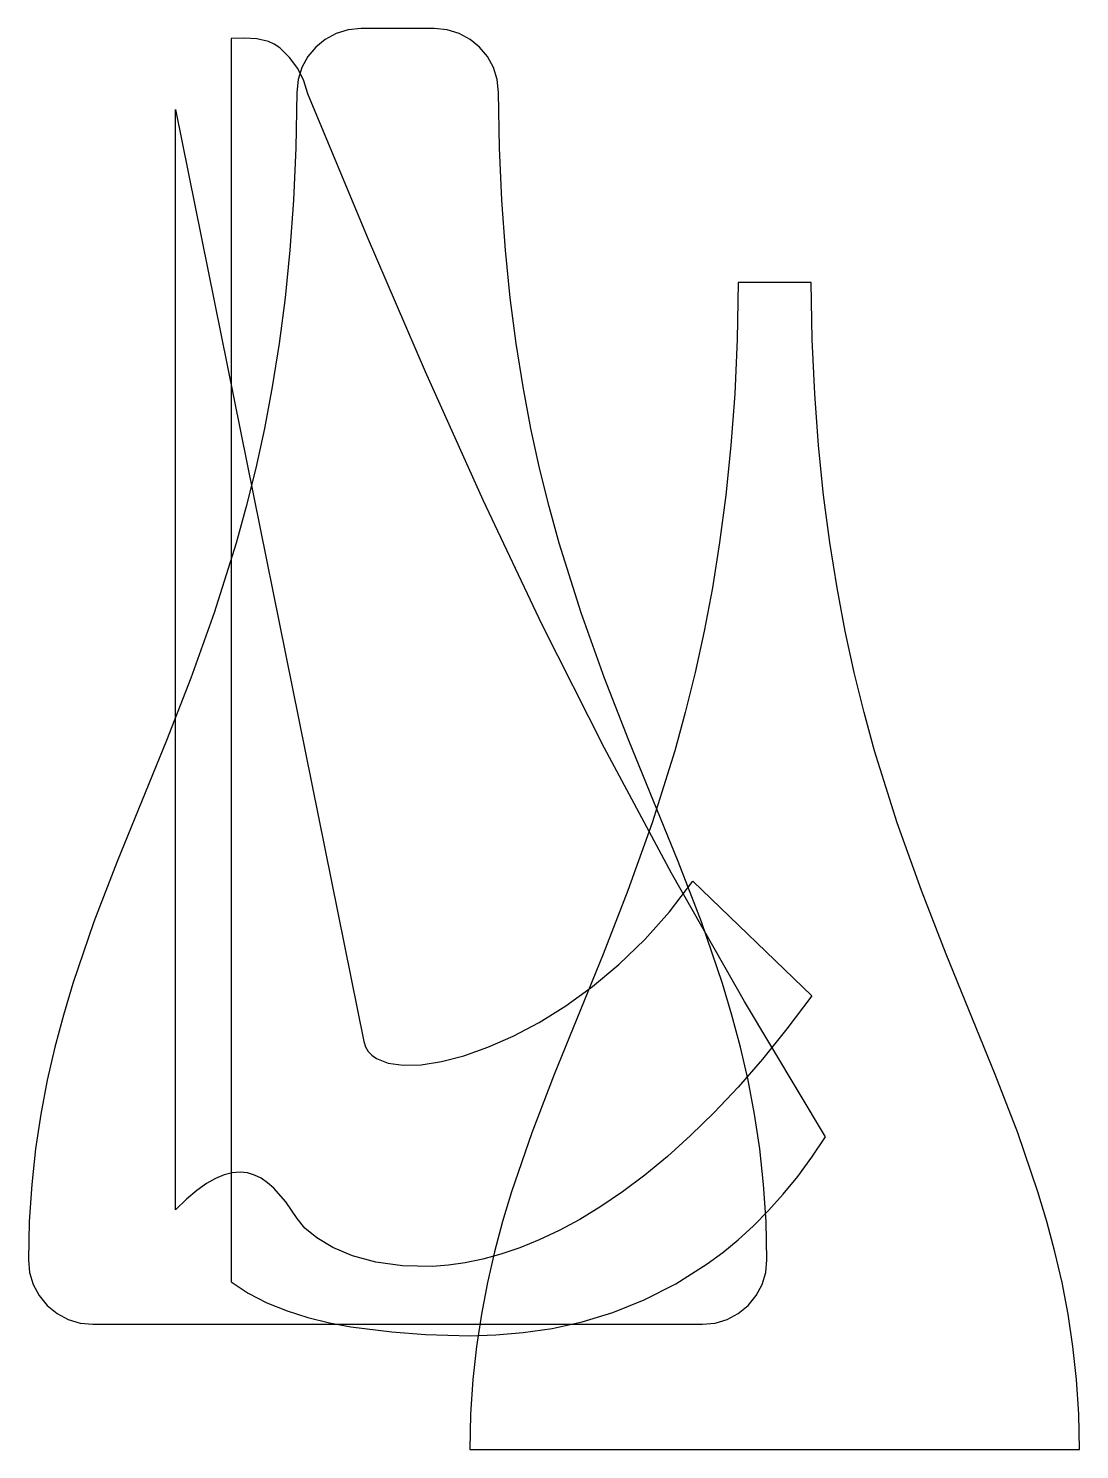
# Model space of a CAD drawing. Extents: x -10 to 152, y -7 to 211.
import ezdxf

# ---------------------------------------------------------------- set-up
doc = ezdxf.new("R2010")
doc.units = 0

msp = doc.modelspace()

# ---------------------------------------------------------------- linework, layer by layer
at = {"layer": 'ductlipElev', "color": 4}
for p, q in [((12.872531, 198.215699), (41.74978, 55.188381)), ((12.872531, 29.368722), (12.872531, 198.215699)), ((88.67509, 75.12208), (92.251925, 79.812137)), ((92.251925, 79.812137), (110.544418, 62.216659)), ((84.877982, 70.868672), (88.67509, 75.12208)), ((80.919814, 67.048377), (84.877982, 70.868672)), ((76.859802, 63.657657), (80.919814, 67.048377)), ((72.757158, 60.692976), (76.859802, 63.657657)), ((110.544418, 62.216659), (106.711806, 57.154632)), ((68.671099, 58.150795), (72.757158, 60.692976)), ((64.660838, 56.027578), (68.671099, 58.150795)), ((106.711806, 57.154632), (102.928808, 52.492988)), ((41.74978, 55.188381), (42.001703, 54.396066)), ((60.78559, 54.319788), (64.660838, 56.027578)), ((42.001703, 54.396066), (42.41321, 53.700092)), ((42.41321, 53.700092), (42.976899, 53.1009)), ((42.976899, 53.1009), (43.685368, 52.598933)), ((43.685368, 52.598933), (45.507039, 51.888442)), ((53.676988, 52.13634), (57.104568, 53.023888)), ((57.104568, 53.023888), (60.78559, 54.319788)), ((102.928808, 52.492988), (99.199254, 48.217456)), ((45.507039, 51.888442), (47.819009, 51.572154)), ((47.819009, 51.572154), (50.562064, 51.653608)), ((50.562064, 51.653608), (53.676988, 52.13634)), ((99.199254, 48.217456), (95.526973, 44.313766)), ((95.526973, 44.313766), (91.915798, 40.767649)), ((91.915798, 40.767649), (88.369558, 37.564834)), ((88.369558, 37.564834), (84.892083, 34.691052)), ((21.569458, 35.075552), (20.31419, 34.760354)), ((22.760231, 35.166646), (21.569458, 35.075552)), ((23.892164, 35.04661), (22.760231, 35.166646)), ((24.970911, 34.728417), (23.892164, 35.04661)), ((17.587553, 33.405751), (16.104876, 32.340398)), ((18.988773, 34.208078), (17.587553, 33.405751)), ((20.31419, 34.760354), (18.988773, 34.208078)), ((26.002125, 34.225042), (24.970911, 34.728417)), ((26.991462, 33.549458), (26.002125, 34.225042)), ((27.944575, 32.714638), (26.991462, 33.549458)), ((29.764749, 30.619188), (27.944575, 32.714638)), ((84.892083, 34.691052), (81.487204, 32.132032)), ((14.535086, 30.999046), (12.872531, 29.368722)), ((16.104876, 32.340398), (14.535086, 30.999046)), ((31.507879, 28.042483), (29.764749, 30.619188)), ((81.487204, 32.132032), (78.158751, 29.873505)), ((78.158751, 29.873505), (74.910554, 27.901201)), ((32.699326, 26.58617), (31.507879, 28.042483)), ((34.533553, 25.076071), (32.699326, 26.58617)), ((71.746445, 26.20085), (68.670253, 24.758181)), ((74.910554, 27.901201), (71.746445, 26.20085)), ((36.979917, 23.626347), (34.533553, 25.076071)), ((68.670253, 24.758181), (65.685809, 23.558926)), ((40.007773, 22.351158), (36.979917, 23.626347)), ((43.58648, 21.364663), (40.007773, 22.351158)), ((60.007487, 21.833573), (57.321268, 21.278936)), ((62.796944, 22.588813), (60.007487, 21.833573)), ((65.685809, 23.558926), (62.796944, 22.588813)), ((47.685393, 20.781021), (43.58648, 21.364663)), ((52.27387, 20.714392), (47.685393, 20.781021)), ((54.742119, 20.910633), (52.27387, 20.714392)), ((57.321268, 21.278936), (54.742119, 20.910633))]:
    msp.add_line(p, q, dxfattribs=at)
at = {"layer": 'ductLipElevPad', "color": 4}
for p, q in [((23.423148, 209.147608), (21.380357, 209.09035)), ((21.380357, 209.09035), (21.380357, 18.343248)), ((21.380357, 209.09035), (21.380357, 209.09035)), ((25.339402, 209.061424), (23.423148, 209.147608)), ((27.141658, 208.63175), (25.339402, 209.061424)), ((28.003956, 208.22559), (27.141658, 208.63175)), ((28.842456, 207.65854), (28.003956, 208.22559)), ((30.370309, 206.206878), (28.842456, 207.65854)), ((31.623104, 204.511495), (30.370309, 206.206878)), ((32.567444, 202.626809), (31.623104, 204.511495)), ((33.169931, 200.607239), (32.567444, 202.626809)), ((42.325519, 178.604201), (33.169931, 200.607239)), ((51.207772, 157.950275), (42.325519, 178.604201)), ((60.064623, 138.257135), (51.207772, 157.950275)), ((69.144003, 119.136452), (60.064623, 138.257135)), ((78.693844, 100.199899), (69.144003, 119.136452)), ((88.962079, 81.05915), (78.693844, 100.199899)), ((100.19664, 61.325876), (88.962079, 81.05915)), ((112.645458, 40.61175), (100.19664, 61.325876)), ((110.534082, 37.451343), (112.645458, 40.61175)), ((108.364637, 34.5117), (110.534082, 37.451343)), ((106.143122, 31.785099), (108.364637, 34.5117)), ((103.875539, 29.263815), (106.143122, 31.785099)), ((101.567885, 26.940127), (103.875539, 29.263815)), ((99.226161, 24.806311), (101.567885, 26.940127)), ((96.856367, 22.854644), (99.226161, 24.806311)), ((94.464501, 21.077403), (96.856367, 22.854644)), ((89.638556, 18.015308), (94.464501, 21.077403)), ((21.380357, 18.343248), (23.993794, 16.587522)), ((84.796322, 15.558242), (89.638556, 18.015308)), ((23.993794, 16.587522), (26.878426, 15.102158)), ((79.985798, 13.64442), (84.796322, 15.558242)), ((26.878426, 15.102158), (29.965613, 13.8658)), ((29.965613, 13.8658), (33.186716, 12.857094)), ((75.254979, 12.212059), (79.985798, 13.64442)), ((33.186716, 12.857094), (36.473096, 12.054684)), ((36.473096, 12.054684), (39.756113, 11.437216)), ((39.756113, 11.437216), (46.0375, 10.671683)), ((66.224448, 10.544583), (70.651863, 11.199375)), ((70.651863, 11.199375), (75.254979, 12.212059)), ((46.0375, 10.671683), (51.231732, 10.268667)), ((51.231732, 10.268667), (58.088707, 10.061543)), ((58.088707, 10.061543), (62.02073, 10.185901)), ((62.02073, 10.185901), (66.224448, 10.544583))]:
    msp.add_line(p, q, dxfattribs=at)
at = {"layer": 'ductPlan', "color": 4}
for p, q in [((99.211223, 171.671773), (99.056364, 162.93917)), ((110.43957, 171.671773), (99.211223, 171.671773)), ((110.594429, 162.93917), (110.43957, 171.671773)), ((99.056364, 162.93917), (98.680272, 154.602278)), ((110.970521, 154.602278), (110.594429, 162.93917)), ((98.680272, 154.602278), (98.097767, 146.641761)), ((111.553026, 146.641761), (110.970521, 154.602278)), ((98.097767, 146.641761), (97.323666, 139.038285)), ((112.327126, 139.038285), (111.553026, 146.641761)), ((97.323666, 139.038285), (96.372791, 131.772516)), ((113.278002, 131.772516), (112.327126, 139.038285)), ((96.372791, 131.772516), (95.259958, 124.825119)), ((114.390834, 124.825119), (113.278002, 131.772516)), ((95.259958, 124.825119), (93.999989, 118.17676)), ((115.650804, 118.17676), (114.390834, 124.825119)), ((93.999989, 118.17676), (92.607701, 111.808104)), ((117.043092, 111.808104), (115.650804, 118.17676)), ((92.607701, 111.808104), (91.097914, 105.699817)), ((118.552879, 105.699817), (117.043092, 111.808104)), ((91.097914, 105.699817), (89.485446, 99.832564)), ((120.165347, 99.832564), (118.552879, 105.699817)), ((89.485446, 99.832564), (86.011747, 88.743823)), ((123.639046, 88.743823), (120.165347, 99.832564)), ((86.011747, 88.743823), (82.305156, 78.387205)), ((127.345637, 78.387205), (123.639046, 88.743823)), ((82.305156, 78.387205), (78.484226, 68.608036)), ((131.166567, 68.608036), (127.345637, 78.387205)), ((78.484226, 68.608036), (70.973557, 50.163336)), ((138.677236, 50.163336), (131.166567, 68.608036)), ((70.973557, 50.163336), (67.520923, 41.188455)), ((142.12987, 41.188455), (138.677236, 50.163336)), ((67.520923, 41.188455), (64.428161, 32.172319)), ((145.222632, 32.172319), (142.12987, 41.188455)), ((64.428161, 32.172319), (63.053779, 27.600444)), ((146.597014, 27.600444), (145.222632, 32.172319)), ((63.053779, 27.600444), (61.813822, 22.960252)), ((147.836971, 22.960252), (146.597014, 27.600444)), ((61.813822, 22.960252), (60.723108, 18.232408)), ((148.927684, 18.232408), (147.836971, 22.960252)), ((60.723108, 18.232408), (59.796458, 13.397577)), ((149.854334, 13.397577), (148.927684, 18.232408)), ((59.796458, 13.397577), (59.04869, 8.436427)), ((150.602102, 8.436427), (149.854334, 13.397577)), ((59.04869, 8.436427), (58.494624, 3.329621)), ((151.156169, 3.329621), (150.602102, 8.436427)), ((58.494624, 3.329621), (58.149077, -1.942175)), ((151.501716, -1.942175), (151.156169, 3.329621)), ((58.149077, -1.942175), (58.02687, -7.398295)), ((151.623923, -7.398295), (151.501716, -1.942175)), ((58.02687, -7.398295), (151.623923, -7.398295))]:
    msp.add_line(p, q, dxfattribs=at)
at = {"layer": 'ductPlanPad', "color": 4}
for p, q in [((37.50232, 209.881134), (35.827645, 208.975397)), ((39.351846, 210.4533), (37.50232, 209.881134)), ((41.336736, 210.652586), (39.351846, 210.4533)), ((52.563889, 210.652586), (41.336736, 210.652586)), ((41.336736, 210.652586), (41.336736, 210.652586)), ((54.548779, 210.4533), (52.563889, 210.652586)), ((56.398305, 209.881134), (54.548779, 210.4533)), ((58.07298, 208.975397), (56.398305, 209.881134)), ((34.367303, 207.775395), (33.16078, 206.320437)), ((35.827645, 208.975397), (34.367303, 207.775395)), ((59.533322, 207.775395), (58.07298, 208.975397)), ((60.739845, 206.320437), (59.533322, 207.775395)), ((33.16078, 206.320437), (32.247558, 204.649831)), ((61.653067, 204.649831), (60.739845, 206.320437)), ((31.667123, 202.802884), (31.458958, 200.818905)), ((32.247558, 204.649831), (31.667123, 202.802884)), ((62.233502, 202.802884), (61.653067, 204.649831)), ((62.441667, 200.818905), (62.233502, 202.802884)), ((31.458958, 200.818905), (31.311544, 192.35423)), ((62.589081, 192.35423), (62.441667, 200.818905)), ((31.311544, 192.35423), (30.954523, 184.293438)), ((62.946102, 184.293438), (62.589081, 192.35423)), ((30.954523, 184.293438), (30.401288, 176.614293)), ((63.499337, 176.614293), (62.946102, 184.293438)), ((30.401288, 176.614293), (29.665233, 169.294558)), ((64.235392, 169.294558), (63.499337, 176.614293)), ((29.665233, 169.294558), (28.759751, 162.311994)), ((65.140875, 162.311994), (64.235392, 169.294558)), ((28.759751, 162.311994), (27.698234, 155.644366)), ((66.202391, 155.644366), (65.140875, 162.311994)), ((27.698234, 155.644366), (26.494076, 149.269436)), ((67.40655, 149.269436), (66.202391, 155.644366)), ((26.494076, 149.269436), (25.160669, 143.164966)), ((68.739956, 143.164966), (67.40655, 149.269436)), ((25.160669, 143.164966), (23.711407, 137.308719)), ((70.189218, 137.308719), (68.739956, 143.164966)), ((23.711407, 137.308719), (22.159683, 131.678458)), ((71.740942, 131.678458), (70.189218, 137.308719)), ((22.159683, 131.678458), (18.80242, 121.006944)), ((75.098205, 121.006944), (71.740942, 131.678458)), ((18.80242, 121.006944), (15.196024, 110.972527)), ((78.704601, 110.972527), (75.098205, 121.006944)), ((15.196024, 110.972527), (11.447639, 101.397308)), ((82.452986, 101.397308), (78.704601, 110.972527)), ((11.447639, 101.397308), (3.886865, 82.850099)), ((90.013759, 82.850099), (82.452986, 101.397308)), ((3.886865, 82.850099), (0.322073, 73.570816)), ((93.578551, 73.570816), (90.013759, 82.850099)), ((0.322073, 73.570816), (-2.911719, 64.107615)), ((96.812343, 64.107615), (93.578551, 73.570816)), ((-2.911719, 64.107615), (-4.360599, 59.264827)), ((98.261223, 59.264827), (96.812343, 64.107615)), ((-4.360599, 59.264827), (-5.67406, 54.325396)), ((99.574684, 54.325396), (98.261223, 59.264827)), ((-5.67406, 54.325396), (-6.834544, 49.272436)), ((100.735168, 49.272436), (99.574684, 54.325396)), ((-6.834544, 49.272436), (-7.824496, 44.089058)), ((101.72512, 44.089058), (100.735168, 49.272436)), ((-7.824496, 44.089058), (-8.626359, 38.758376)), ((102.526983, 38.758376), (101.72512, 44.089058)), ((-8.626359, 38.758376), (-9.222576, 33.263502)), ((103.1232, 33.263502), (102.526983, 38.758376)), ((-9.222576, 33.263502), (-9.595591, 27.587548)), ((103.496216, 27.587548), (103.1232, 33.263502)), ((-9.595591, 27.587548), (-9.727847, 21.713627)), ((103.628472, 21.713627), (103.496216, 27.587548)), ((-9.727847, 21.713627), (-9.537996, 19.77622)), ((-9.537996, 19.77622), (-8.978787, 17.930678)), ((102.879412, 17.930678), (103.438621, 19.77622)), ((103.438621, 19.77622), (103.628472, 21.713627)), ((-8.978787, 17.930678), (-8.071689, 16.22894)), ((101.972314, 16.22894), (102.879412, 17.930678)), ((-8.071689, 16.22894), (-6.838171, 14.722944)), ((100.738796, 14.722944), (101.972314, 16.22894)), ((-6.838171, 14.722944), (-5.333276, 13.488082)), ((-5.333276, 13.488082), (-3.632349, 12.579466)), ((97.532974, 12.579466), (99.233901, 13.488082)), ((99.233901, 13.488082), (100.738796, 14.722944)), ((-3.632349, 12.579466), (-1.787307, 12.01861)), ((-1.787307, 12.01861), (0.149931, 11.82703)), ((0.149931, 11.82703), (93.750694, 11.82703)), ((93.750694, 11.82703), (95.687932, 12.01861)), ((95.687932, 12.01861), (97.532974, 12.579466))]:
    msp.add_line(p, q, dxfattribs=at)

doc.saveas('drawing.dxf')
